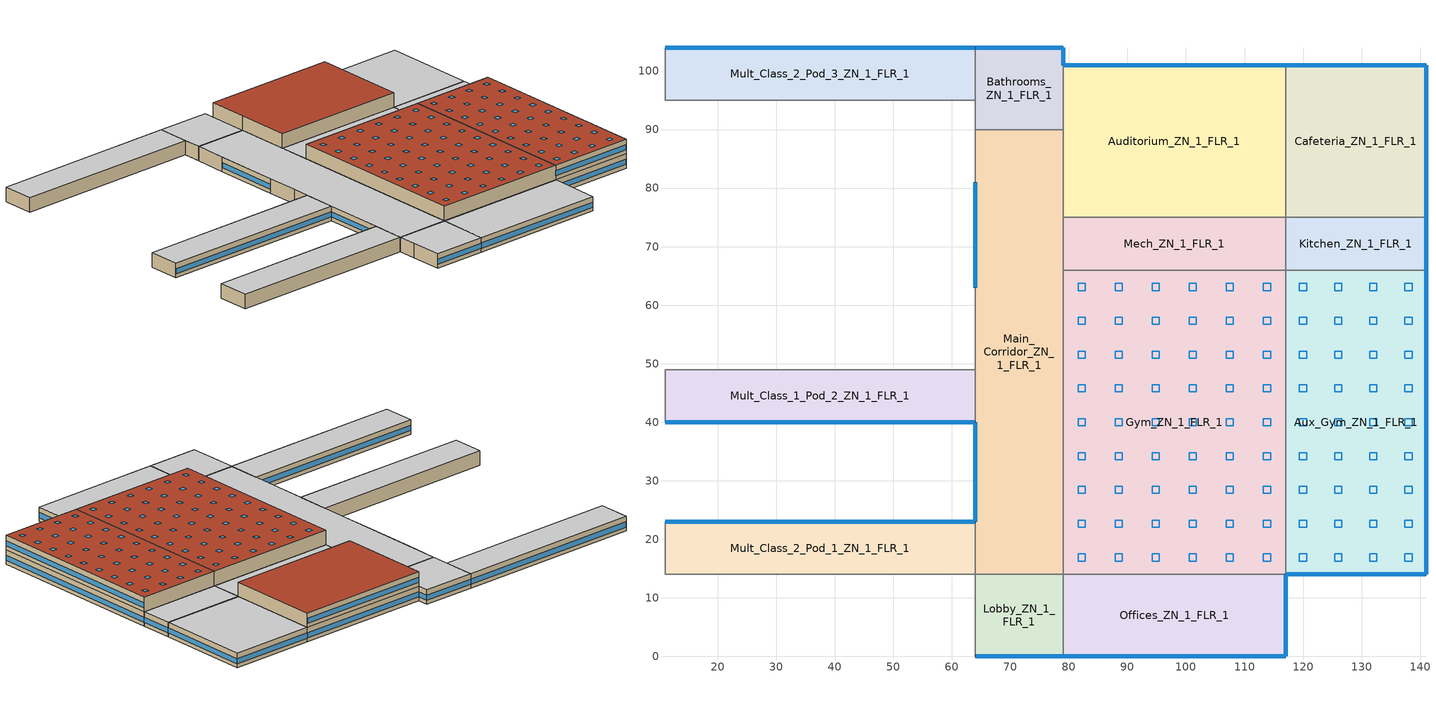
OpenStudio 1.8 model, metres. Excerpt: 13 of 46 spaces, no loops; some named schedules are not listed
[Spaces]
Kitchen_ZN_1_FLR_1
 floor ground: 141,75 141,66 117,66 117,75 z0
 wall outside: 141,66 141,75 z0:4
 wall to Cafeteria_ZN_1_FLR_1: 141,75 117,75 z0:4
 wall to Aux_Gym_ZN_1_FLR_1: 117,66 141,66 z0:4
 wall to Mech_ZN_1_FLR_1: 117,75 117,66 z0:4
 window: 141,66.05 141,74.95 z1.1:2.52
 ceiling to LIBRARY_MEDIA_CENTER_ZN_1_FLR_2: 141,66 141,75 117,75 117,66 z4
Gym_ZN_1_FLR_1
 floor ground: 117,66 117,14 79,14 79,66 z0
 wall to Aux_Gym_ZN_1_FLR_1: 117,14 117,66 z4:8; 117,14 117,66 z0:4
 wall to Main_Corridor_ZN_1_FLR_1: 79,66 79,14 z0:4
 wall to Offices_ZN_1_FLR_1: 79,14 117,14 z0:4
 wall to Offices_ZN_1_FLR_2: 79,14 117,14 z4:8
 wall to Mech_ZN_1_FLR_2: 117,66 79,66 z4:8
 wall to Mech_ZN_1_FLR_1: 117,66 79,66 z0:4
 wall to Main_Corridor_ZN_1_FLR_2: 79,66 79,14 z4:8
 roof outside: 117,14 117,66 79,66 79,14 z8
 skylight: 89.11,56.72 89.11,57.94 87.89,57.94 87.89,56.72 z8; 114.44,39.39 114.44,40.61 113.22,40.61 113.22,39.39 z8; 82.78,56.72 82.78,57.94 81.56,57.94 81.56,56.72 z8; 95.44,33.61 95.44,34.83 94.22,34.83 94.22,33.61 z8; 114.44,45.17 114.44,46.39 113.22,46.39 113.22,45.17 z8; 89.11,33.61 89.11,34.83 87.89,34.83 87.89,33.61 z8; 89.11,50.95 89.11,52.17 87.89,52.17 87.89,50.95 z8; 108.11,33.61 108.11,34.83 106.89,34.83 106.89,33.61 z8; 101.78,62.5 101.78,63.72 100.56,63.72 100.56,62.5 z8; 108.11,56.72 108.11,57.94 106.89,57.94 106.89,56.72 z8; 114.44,22.06 114.44,23.28 113.22,23.28 113.22,22.06 z8; 82.78,62.5 82.78,63.72 81.56,63.72 81.56,62.5 z8; 101.78,39.39 101.78,40.61 100.56,40.61 100.56,39.39 z8; 82.78,50.95 82.78,52.17 81.56,52.17 81.56,50.95 z8; 95.44,27.83 95.44,29.05 94.22,29.05 94.22,27.83 z8; 114.44,16.28 114.44,17.5 113.22,17.5 113.22,16.28 z8; 114.44,27.83 114.44,29.05 113.22,29.05 113.22,27.83 z8; 108.11,22.06 108.11,23.28 106.89,23.28 106.89,22.06 z8; 101.78,22.06 101.78,23.28 100.56,23.28 100.56,22.06 z8; 108.11,39.39 108.11,40.61 106.89,40.61 106.89,39.39 z8; 89.11,62.5 89.11,63.72 87.89,63.72 87.89,62.5 z8; 101.78,33.61 101.78,34.83 100.56,34.83 100.56,33.61 z8; 89.11,16.28 89.11,17.5 87.89,17.5 87.89,16.28 z8; 82.78,45.17 82.78,46.39 81.56,46.39 81.56,45.17 z8; 82.78,33.61 82.78,34.83 81.56,34.83 81.56,33.61 z8; 95.44,50.95 95.44,52.17 94.22,52.17 94.22,50.95 z8; 95.44,22.06 95.44,23.28 94.22,23.28 94.22,22.06 z8; 114.44,33.61 114.44,34.83 113.22,34.83 113.22,33.61 z8; 108.11,16.28 108.11,17.5 106.89,17.5 106.89,16.28 z8; 101.78,45.17 101.78,46.39 100.56,46.39 100.56,45.17 z8; 101.78,56.72 101.78,57.94 100.56,57.94 100.56,56.72 z8; 89.11,27.83 89.11,29.05 87.89,29.05 87.89,27.83 z8; 95.44,56.72 95.44,57.94 94.22,57.94 94.22,56.72 z8; 89.11,22.06 89.11,23.28 87.89,23.28 87.89,22.06 z8; 101.78,16.28 101.78,17.5 100.56,17.5 100.56,16.28 z8; 108.11,27.83 108.11,29.05 106.89,29.05 106.89,27.83 z8; 82.78,16.28 82.78,17.5 81.56,17.5 81.56,16.28 z8; 89.11,45.17 89.11,46.39 87.89,46.39 87.89,45.17 z8; 101.78,50.95 101.78,52.17 100.56,52.17 100.56,50.95 z8; 89.11,39.39 89.11,40.61 87.89,40.61 87.89,39.39 z8; 95.44,16.28 95.44,17.5 94.22,17.5 94.22,16.28 z8; 114.44,50.95 114.44,52.17 113.22,52.17 113.22,50.95 z8; 95.44,39.39 95.44,40.61 94.22,40.61 94.22,39.39 z8; 82.78,39.39 82.78,40.61 81.56,40.61 81.56,39.39 z8; 101.78,27.83 101.78,29.05 100.56,29.05 100.56,27.83 z8; 82.78,22.06 82.78,23.28 81.56,23.28 81.56,22.06 z8; 108.11,50.95 108.11,52.17 106.89,52.17 106.89,50.95 z8; 108.11,62.5 108.11,63.72 106.89,63.72 106.89,62.5 z8; 95.44,62.5 95.44,63.72 94.22,63.72 94.22,62.5 z8; 108.11,45.17 108.11,46.39 106.89,46.39 106.89,45.17 z8; 82.78,27.83 82.78,29.05 81.56,29.05 81.56,27.83 z8; 95.44,45.17 95.44,46.39 94.22,46.39 94.22,45.17 z8; 114.44,56.72 114.44,57.94 113.22,57.94 113.22,56.72 z8; 114.44,62.5 114.44,63.72 113.22,63.72 113.22,62.5 z8
Offices_ZN_1_FLR_1
 floor ground: 117,14 117,0 79,0 79,14 z0
 wall outside: 79,0 117,0 117,14 z0:4
 wall to Lobby_ZN_1_FLR_1: 79,14 79,0 z0:4
 window: 79.05,0 116.95,0 z1.1:2.5; 117,0.05 117,13.95 z1.1:2.51
 ceiling to Offices_ZN_1_FLR_2: 117,0 117,14 79,14 79,0 z4
Auditorium_ZN_1_FLR_1
 floor ground: 117,101 117,75 79,75 79,101 z0
 wall outside: 117,101 79,101 z4:8; 117,101 79,101 z0:4
 wall to LIBRARY_MEDIA_CENTER_ZN_1_FLR_2: 117,75 117,101 z4:8
 wall to Main_Corridor_ZN_1_FLR_1: 79,90 79,75 z0:4
 wall to Cafeteria_ZN_1_FLR_1: 117,75 117,101 z0:4
 wall to Bathrooms_ZN_1_FLR_2: 79,101 79,90 z4:8
 wall to Bathrooms_ZN_1_FLR_1: 79,101 79,90 z0:4
 wall to Main_Corridor_ZN_1_FLR_2: 79,90 79,75 z4:8
 wall to Mech_ZN_1_FLR_2: 79,75 117,75 z4:8
 wall to Mech_ZN_1_FLR_1: 79,75 117,75 z0:4
 window: 116.95,101 79.05,101 z5.1:6.5; 116.95,101 79.05,101 z1.1:2.5
 roof outside: 117,75 117,101 79,101 79,75 z8
Aux_Gym_ZN_1_FLR_1
 floor ground: 141,66 141,14 117,14 117,66 z0
 wall outside: 117,14 141,14 141,66 z0:4; 117,14 141,14 141,66 z4:8
 wall to LIBRARY_MEDIA_CENTER_ZN_1_FLR_2: 141,66 117,66 z4:8
 window: 117.05,14 140.95,14 z5.1:6.51; 141,14.05 141,65.95 z5.1:6.5; 141,14.05 141,65.95 z1.1:2.5; 117.05,14 140.95,14 z1.1:2.51
 roof outside: 141,14 141,66 117,66 117,14 z8
 skylight: 120.61,50.95 120.61,52.17 119.39,52.17 119.39,50.95 z8; 138.61,22.06 138.61,23.28 137.39,23.28 137.39,22.06 z8; 120.61,27.83 120.61,29.05 119.39,29.05 119.39,27.83 z8; 126.61,56.72 126.61,57.94 125.39,57.94 125.39,56.72 z8; 138.61,56.72 138.61,57.94 137.39,57.94 137.39,56.72 z8; 126.61,27.83 126.61,29.05 125.39,29.05 125.39,27.83 z8; 126.61,16.28 126.61,17.5 125.39,17.5 125.39,16.28 z8; 120.61,39.39 120.61,40.61 119.39,40.61 119.39,39.39 z8; 138.61,45.17 138.61,46.39 137.39,46.39 137.39,45.17 z8; 126.61,45.17 126.61,46.39 125.39,46.39 125.39,45.17 z8; 132.61,16.28 132.61,17.5 131.39,17.5 131.39,16.28 z8; 138.61,27.83 138.61,29.05 137.39,29.05 137.39,27.83 z8; 132.61,33.61 132.61,34.83 131.39,34.83 131.39,33.61 z8; 138.61,16.28 138.61,17.5 137.39,17.5 137.39,16.28 z8; 120.61,62.5 120.61,63.72 119.39,63.72 119.39,62.5 z8; 132.61,39.39 132.61,40.61 131.39,40.61 131.39,39.39 z8; 138.61,50.95 138.61,52.17 137.39,52.17 137.39,50.95 z8; 138.61,62.5 138.61,63.72 137.39,63.72 137.39,62.5 z8; 132.61,45.17 132.61,46.39 131.39,46.39 131.39,45.17 z8; 138.61,33.61 138.61,34.83 137.39,34.83 137.39,33.61 z8; 126.61,39.39 126.61,40.61 125.39,40.61 125.39,39.39 z8; 126.61,62.5 126.61,63.72 125.39,63.72 125.39,62.5 z8; 132.61,62.5 132.61,63.72 131.39,63.72 131.39,62.5 z8; 120.61,56.72 120.61,57.94 119.39,57.94 119.39,56.72 z8; 132.61,50.95 132.61,52.17 131.39,52.17 131.39,50.95 z8; 120.61,45.17 120.61,46.39 119.39,46.39 119.39,45.17 z8; 126.61,33.61 126.61,34.83 125.39,34.83 125.39,33.61 z8; 138.61,39.39 138.61,40.61 137.39,40.61 137.39,39.39 z8; 132.61,56.72 132.61,57.94 131.39,57.94 131.39,56.72 z8; 120.61,33.61 120.61,34.83 119.39,34.83 119.39,33.61 z8; 120.61,16.28 120.61,17.5 119.39,17.5 119.39,16.28 z8; 132.61,22.06 132.61,23.28 131.39,23.28 131.39,22.06 z8; 126.61,22.06 126.61,23.28 125.39,23.28 125.39,22.06 z8; 126.61,50.95 126.61,52.17 125.39,52.17 125.39,50.95 z8; 120.61,22.06 120.61,23.28 119.39,23.28 119.39,22.06 z8; 132.61,27.83 132.61,29.05 131.39,29.05 131.39,27.83 z8
Cafeteria_ZN_1_FLR_1
 floor ground: 141,101 141,75 117,75 117,101 z0
 wall outside: 141,75 141,101 117,101 z0:4
 window: 141,75.05 141,100.95 / 140.95,101 117.05,101 z1.1:2.51
 ceiling to LIBRARY_MEDIA_CENTER_ZN_1_FLR_2: 141,75 141,101 117,101 117,75 z4
Main_Corridor_ZN_1_FLR_1
 floor ground: 79,90 79,14 64,14 64,90 z0
 wall outside: 64,81 64,63 / 64,40 64,23 z0:4
 wall to Mult_Class_2_Pod_1_ZN_1_FLR_1: 64,23 64,14 z0:4
 wall to Mult_Class_2_Pod_2_ZN_1_FLR_1: 64,63 64,54 z0:4
 wall to Lobby_ZN_1_FLR_1: 64,14 79,14 z0:4
 wall to Mult_Class_1_Pod_3_ZN_1_FLR_1: 64,90 64,81 z0:4
 wall to Mech_ZN_1_FLR_1: 79,66 79,75 z0:4
 wall to Mult_Class_1_Pod_2_ZN_1_FLR_1: 64,49 64,40 z0:4
 wall to Corridor_Pod_2_ZN_1_FLR_1: 64,54 64,49 z0:4
 wall to Bathrooms_ZN_1_FLR_1: 79,90 64,90 z0:4
 window: 64,80.95 64,63.05 / 64,39.95 64,23.05 z1.1:2.51
 ceiling to Main_Corridor_ZN_1_FLR_2: 79,14 79,90 64,90 64,14 z4
Bathrooms_ZN_1_FLR_1
 floor ground: 79,104 79,90 64,90 64,104 z0
 wall outside: 79,101 79,104 64,104 z0:4
 wall to Corridor_Pod_3_ZN_1_FLR_1: 64,95 64,90 z0:4
 wall to Mult_Class_2_Pod_3_ZN_1_FLR_1: 64,104 64,95 z0:4
 window: 78.95,104 64.05,104 z1.1:2.51; 79,101.05 79,103.95 z1.1:2.55
 ceiling to Bathrooms_ZN_1_FLR_2: 79,90 79,104 64,104 64,90 z4
Mult_Class_2_Pod_1_ZN_1_FLR_1
 floor ground: 64,23 64,14 11,14 11,23 z0
 wall outside: 64,23 11,23 z0:4
 wall to Corner_Class_2_Pod_1_ZN_1_FLR_1: 11,23 11,14 z0:4
 wall to Corridor_Pod_1_ZN_1_FLR_1: 11,14 64,14 z0:4
 window: 63.95,23 11.05,23 z1.1:2.5
 ceiling to Mult_Class_2_Pod_1_ZN_1_FLR_2: 64,14 64,23 11,23 11,14 z4
Lobby_ZN_1_FLR_1
 floor ground: 79,14 79,0 64,0 64,14 z0
 wall outside: 64,0 79,0 z0:4
 wall to Corridor_Pod_1_ZN_1_FLR_1: 64,14 64,9 z0:4
 wall to Mult_Class_1_Pod_1_ZN_1_FLR_1: 64,9 64,0 z0:4
 window: 64.05,0 78.95,0 z1.1:2.51
 ceiling to Lobby_ZN_1_FLR_2: 79,0 79,14 64,14 64,0 z4
Mult_Class_2_Pod_3_ZN_1_FLR_1
 floor ground: 64,104 64,95 11,95 11,104 z0
 wall outside: 64,104 11,104 z0:4
 wall to Corner_Class_2_Pod_3_ZN_1_FLR_1: 11,104 11,95 z0:4
 wall to Corridor_Pod_3_ZN_1_FLR_1: 11,95 64,95 z0:4
 window: 63.95,104 11.05,104 z1.1:2.5
 ceiling to Mult_Class_2_Pod_3_ZN_1_FLR_2: 64,95 64,104 11,104 11,95 z4
Mech_ZN_1_FLR_1
 floor ground: 117,75 117,66 79,66 79,75 z0
 ceiling to Mech_ZN_1_FLR_2: 117,66 117,75 79,75 79,66 z4
Mult_Class_1_Pod_2_ZN_1_FLR_1
 floor ground: 64,49 64,40 11,40 11,49 z0
 wall outside: 11,40 64,40 z0:4
 wall to Corner_Class_1_Pod_2_ZN_1_FLR_1: 11,49 11,40 z0:4
 wall to Corridor_Pod_2_ZN_1_FLR_1: 64,49 11,49 z0:4
 window: 11.05,40 63.95,40 z1.1:2.5
 ceiling to Mult_Class_1_Pod_2_ZN_1_FLR_2: 64,40 64,49 11,49 11,40 z4
[Site]
Baltimore Blt Washngtn IntL_MD_USA: Latitude {deg}=39.17; Longitude {deg}=-76.68; Time Zone {hr}=-5; Elevation {m}=45; Terrain=City
[Building]
90.1-2010-SecondarySchool-ASHRAE 169-2006-4A created: 2015-08-17 12:57:05 -0600: North Axis {deg}=0; Default Construction Set=90.1-2010 - SecSchl - ASHRAE 169-2006-4A
[ClimateZones]
Climate Zone Institution Name 1=ASHRAE; Climate Zone Document Name 1=ANSI/ASHRAE Standard 169; Climate Zone Document Year 1=2006; Climate Zone Institution Name 2=CEC; Climate Zone Document Name 2=California Climate Zone Descriptions; Climate Zone Document Year 2=1995
[Site:GroundTemperature:BuildingSurface]
20.62, 20.59, 20.64, 20.69, 20.77, 23.05, 23.41, 23.48, 23.48, 21.19, 20.87, 20.71
[Site:WaterMainsTemperature]
Calculation Method=Correlation; Annual Average Outdoor Air Temperature {C}=13.15; Maximum Difference In Monthly Average Outdoor Air Temperatures {deltaC}=25.8
[SizingPeriod:DesignDay] Barometric Pressure {Pa}=100786; Sky Clearness=0; Rain Indicator=0; Snow Indicator=0; Day of Month=21; Daylight Saving Time Indicator=0; Humidity Indicating Type=Wetbulb; Dry-Bulb Temperature Range Modifier Type=DefaultMultipliers
Name | Maximum Dry-Bulb Temperature {C} | Daily Dry-Bulb Temperature Range {deltaC} | Humidity Indicating Conditions at Maximum Dry-Bulb {BasedOnField A3} | Wind Speed {m/s} | Wind Direction {deg} | Month | Day Type | Solar Model Indicator | ASHRAE Taub | ASHRAE Taud
Baltimore Blt Washngtn IntL Ann Htg 99.6% Condns DB | -10.6 | 0 | -10.6 | 3.9 | 290 | 1 | WinterDesignDay | ASHRAEClearSky
Baltimore Blt Washngtn IntL Ann Clg .4% Condns DB=>MWB | 34.4 | 10.4 | 23.9 | 4.6 | 280 | 7 | SummerDesignDay | ASHRAETau | 0.552 | 1.769
[Material:NoMass] Thermal Absorptance=0.9; Solar Absorptance=0.7
Name | Roughness | Thermal Resistance {m2-K/W} | Visible Absorptance
CP02 CARPET PAD | VeryRough | 0.21648 | 0.8
Typical Insulation R-8.93 | Smooth | 1.57183 | 0.7
Typical Carpet Pad | Smooth | 0.21648 | 0.8
Typical Insulation R-13.45 | Smooth | 2.368 | 0.7
Typical Insulation R-19.72 | Smooth | 3.4722 | 0.7
Typical Insulation R-0.58 | Smooth | 0.101875 | 0.7
Typical Insulation R-1.15 | Smooth | 0.202527 | 0.7
[Material]
Name | Roughness | Thickness {m} | Conductivity {W/m-K} | Density {kg/m3} | Specific Heat {J/kg-K} | Thermal Absorptance | Solar Absorptance | Visible Absorptance
100mm Normalweight concrete floor | MediumSmooth | 0.1016 | 2.31 | 2322 | 832
G01 13mm gypsum board | Smooth | 0.0127 | 0.16 | 800 | 1090 | 0.9 | 0.7 | 0.5
4 in. Normalweight Concrete Floor | MediumRough | 0.1016 | 2.31 | 2322 | 832 | 0.9 | 0.7 | 0.7
25mm Stucco | Smooth | 0.0254 | 0.72 | 1856 | 840 | 0.9 | 0.7 | 0.7
5/8 in. Gypsum Board | MediumSmooth | 0.0159 | 0.16 | 800 | 1090 | 0.9 | 0.7 | 0.7
Roof Membrane | VeryRough | 0.0095 | 0.16 | 1121.29 | 1460 | 0.9 | 0.77 | 0.7
Metal Roof Surface; F08 Metal surface | Smooth | 0.0008 | 45.28 | 7824 | 500 | 0.9 | 0.7 | 0.7
6 in. Normalweight Concrete Floor | MediumRough | 0.1524 | 2.31 | 2322 | 832 | 0.9 | 0.7 | 0.7
8 in. Concrete Block Basement Wall | MediumRough | 0.2032 | 1.326 | 1842 | 912 | 0.9 | 0.7 | 0.7
G05 25mm wood | MediumSmooth | 0.0254 | 0.15 | 608 | 1630 | 0.9 | 0.5 | 0.5
Std Wood 6inch | MediumSmooth | 0.15 | 0.12 | 540 | 1210 | 0.9 | 0.7 | 0.7
[Construction]
Typical Insulated Exterior Mass Floor R-11.49: Typical Insulation R-8.93, 4 in. Normalweight Concrete Floor, Typical Carpet Pad
Typical Insulated Steel Framed Exterior Wall R-15.63: 25mm Stucco, 5/8 in. Gypsum Board, Typical Insulation R-13.45, 5/8 in. Gypsum Board
Typical IEAD Roof R-20.83: Roof Membrane, Typical Insulation R-19.72, Metal Roof Surface
Typical Interior Floor: 100mm Normalweight concrete floor, CP02 CARPET PAD
Typical Interior Wall: G01 13mm gypsum board, G01 13mm gypsum board
Typical Interior Ceiling: CP02 CARPET PAD, 100mm Normalweight concrete floor
Typical Insulated Carpeted 6in Slab Floor: 6 in. Normalweight Concrete Floor, Typical Carpet Pad
Typical Insulated Basement Mass Wall: 8 in. Concrete Block Basement Wall
U 0.55 SHGC 0.31 Dbl Ref-D Tint 6mm/6mm Air: REF D TINT 6MM, AIR 6MM, CLEAR 6MM
Typical Insulated Metal Door R-1.43: F08 Metal surface, Typical Insulation R-0.58
Typical Overhead Door R-2.0: Typical Insulation R-1.15
U 1.17 SHGC 0.49 Simple Glazing Skylight: U 1.17 SHGC 0.49 Simple Glazing
Typical Interior Window: Clear 3mm
Typical Interior Door; Typical Interior Partition: G05 25mm wood
InteriorFurnishings: Std Wood 6inch
[DefaultConstructionSet]
90.1-2010 - SecSchl - ASHRAE 169-2006-4A: Default Exterior Surface Constructions=Default Surface Constructions 1; Default Interior Surface Constructions=Default Surface Constructions 2; Default Ground Contact Surface Constructions=Default Surface Constructions 3; Default Exterior SubSurface Constructions=Default Sub Surface Constructions 1; Default Interior SubSurface Constructions=Default Sub Surface Constructions 2; Interior Partition Construction=Typical Interior Partition
[DefaultSurfaceConstructions]
Name | Floor Construction | Wall Construction | Roof Ceiling Construction
Default Surface Constructions 1 | Typical Insulated Exterior Mass Floor R-11.49 | Typical Insulated Steel Framed Exterior Wall R-15.63 | Typical IEAD Roof R-20.83
Default Surface Constructions 2 | Typical Interior Floor | Typical Interior Wall | Typical Interior Ceiling
Default Surface Constructions 3 | Typical Insulated Carpeted 6in Slab Floor | Typical Insulated Basement Mass Wall
[DefaultSubSurfaceConstructions]
Name | Fixed Window Construction | Operable Window Construction | Door Construction | Overhead Door Construction | Skylight Construction | Tubular Daylight Dome Construction | Tubular Daylight Diffuser Construction
Default Sub Surface Constructions 1 | U 0.55 SHGC 0.31 Dbl Ref-D Tint 6mm/6mm Air | U 0.55 SHGC 0.31 Dbl Ref-D Tint 6mm/6mm Air | Typical Insulated Metal Door R-1.43 | Typical Overhead Door R-2.0 | U 1.17 SHGC 0.49 Simple Glazing Skylight | Typical Interior Window | Typical Interior Window
Default Sub Surface Constructions 2 | Typical Interior Window | Typical Interior Window | Typical Interior Door
[WindowMaterial:Glazing] Optical Data Type=SpectralAverage; Infrared Transmittance at Normal Incidence=0; Front Side Infrared Hemispherical Emissivity=0.84; Conductivity {W/m-K}=0.9; Dirt Correction Factor for Solar and Visible Transmittance=1; Solar Diffusing=No
Name | Thickness {m} | Solar Transmittance at Normal Incidence | Front Side Solar Reflectance at Normal Incidence | Back Side Solar Reflectance at Normal Incidence | Visible Transmittance at Normal Incidence | Front Side Visible Reflectance at Normal Incidence | Back Side Visible Reflectance at Normal Incidence | Back Side Infrared Hemispherical Emissivity
REF D TINT 6MM | 0.006 | 0.3 | 0.14 | 0.36 | 0.25 | 0.18 | 0.45 | 0.82
CLEAR 6MM | 0.006 | 0.775 | 0.071 | 0.071 | 0.881 | 0.08 | 0.08 | 0.84
Clear 3mm | 0.003 | 0.837 | 0.075 | 0.075 | 0.898 | 0.081 | 0.081 | 0.84
[WindowMaterial:Gas]
AIR 6MM: Gas Type=Air; Thickness {m}=0.0063
[WindowMaterial:SimpleGlazingSystem]
U 1.17 SHGC 0.49 Simple Glazing: U-Factor {W/m2-K}=6.64357; Solar Heat Gain Coefficient=0.49; Visible Transmittance=0.38
[Space] Part of Total Floor Area=Yes
Name | Space Type | Thermal Zone
Kitchen_ZN_1_FLR_1 | 90.1-2010 - SecSchl - Kitchen | Kitchen_ZN_1_FLR_1 ZN
Gym_ZN_1_FLR_1 | 90.1-2010 - SecSchl - Gym | Gym_ZN_1_FLR_1 ZN
Offices_ZN_1_FLR_1 | 90.1-2010 - SecSchl - Office | Offices_ZN_1_FLR_1 ZN
Auditorium_ZN_1_FLR_1 | 90.1-2010 - SecSchl - Auditorium | Auditorium_ZN_1_FLR_1 ZN
Aux_Gym_ZN_1_FLR_1 | 90.1-2010 - SecSchl - Gym | Aux_Gym_ZN_1_FLR_1 ZN
Mult_Class_1_Pod_2_ZN_1_FLR_1 | 90.1-2010 - SecSchl - Classroom | Mult_Class_1_Pod_2_ZN_1_FLR_1 ZN
Mult_Class_2_Pod_1_ZN_1_FLR_1 | 90.1-2010 - SecSchl - Classroom | Mult_Class_2_Pod_1_ZN_1_FLR_1 ZN
Cafeteria_ZN_1_FLR_1 | 90.1-2010 - SecSchl - Cafeteria | Cafeteria_ZN_1_FLR_1 ZN
Mech_ZN_1_FLR_1 | 90.1-2010 - SecSchl - Mechanical | Mech_ZN_1_FLR_1 ZN
Main_Corridor_ZN_1_FLR_1 | 90.1-2010 - SecSchl - Corridor | Main_Corridor_ZN_1_FLR_1 ZN
Bathrooms_ZN_1_FLR_1 | 90.1-2010 - SecSchl - Restroom | Bathrooms_ZN_1_FLR_1 ZN
Lobby_ZN_1_FLR_1 | 90.1-2010 - SecSchl - Lobby | Lobby_ZN_1_FLR_1 ZN
Mult_Class_2_Pod_3_ZN_1_FLR_1 | 90.1-2010 - SecSchl - Classroom | Mult_Class_2_Pod_3_ZN_1_FLR_1 ZN
[SpaceType] Standards Building Type=SecondarySchool
Name | Default Schedule Set | Design Specification Outdoor Air Object | Standards Space Type
90.1-2010 - SecSchl - Office | 90.1-2010 - SecSchl - Office Schedule Set | 90.1-2010 - SecSchl - Office Ventilation | Office
90.1-2010 - SecSchl - Corridor | 90.1-2010 - SecSchl - Corridor Schedule Set | 90.1-2010 - SecSchl - Corridor Ventilation | Corridor
90.1-2010 - SecSchl - Classroom | 90.1-2010 - SecSchl - Classroom Schedule Set | 90.1-2010 - SecSchl - Classroom Ventilation | Classroom
90.1-2010 - SecSchl - Kitchen | 90.1-2010 - SecSchl - Kitchen Schedule Set | 90.1-2010 - SecSchl - Kitchen Ventilation | Kitchen
90.1-2010 - SecSchl - Mechanical | 90.1-2010 - SecSchl - Mechanical Schedule Set | 90.1-2010 - SecSchl - Mechanical Ventilation | Mechanical
90.1-2010 - SecSchl - Auditorium | 90.1-2010 - SecSchl - Auditorium Schedule Set | 90.1-2010 - SecSchl - Auditorium Ventilation | Auditorium
90.1-2010 - SecSchl - Cafeteria | 90.1-2010 - SecSchl - Cafeteria Schedule Set | 90.1-2010 - SecSchl - Cafeteria Ventilation | Cafeteria
90.1-2010 - SecSchl - Lobby | 90.1-2010 - SecSchl - Lobby Schedule Set | 90.1-2010 - SecSchl - Lobby Ventilation | Lobby
90.1-2010 - SecSchl - Gym | 90.1-2010 - SecSchl - Gym Schedule Set | 90.1-2010 - SecSchl - Gym Ventilation | Gym
90.1-2010 - SecSchl - Restroom | 90.1-2010 - SecSchl - Restroom Schedule Set | 90.1-2010 - SecSchl - Restroom Ventilation | Restroom
[DefaultScheduleSet] Infiltration Schedule=SchoolSecondary INFIL_SCH_PNNL
Name | Number of People Schedule | People Activity Level Schedule | Lighting Schedule | Electric Equipment Schedule | Gas Equipment Schedule
90.1-2010 - SecSchl - Office Schedule Set | SchoolSecondary BLDG_OCC_SCH_Offices | SchoolSecondary ACTIVITY_SCH | SchoolSecondary BLDG_LIGHT_OFFICE_SCH | SchoolSecondary BLDG_EQUIP_SCH
90.1-2010 - SecSchl - Corridor Schedule Set |  |  | SchoolSecondary BLDG_LIGHT_CORRIDOR_SCH | SchoolSecondary BLDG_EQUIP_SCH
90.1-2010 - SecSchl - Classroom Schedule Set | SchoolSecondary BLDG_OCC_SCH | SchoolSecondary ACTIVITY_SCH | SchoolSecondary BLDG_LIGHT_CLASSROOM_SCH | SchoolSecondary BLDG_EQUIP_SCH
90.1-2010 - SecSchl - Kitchen Schedule Set | SchoolSecondary BLDG_OCC_SCH | SchoolSecondary ACTIVITY_SCH | SchoolSecondary BLDG_LIGHT_SCH | SchoolSecondary KITCHEN_ELEC_EQUIP_SCH | SchoolSecondary KITCHEN_GAS_EQUIP_SCH
90.1-2010 - SecSchl - Mechanical Schedule Set |  |  | SchoolSecondary BLDG_LIGHT_SCH | SchoolSecondary BLDG_EQUIP_SCH
90.1-2010 - SecSchl - Auditorium Schedule Set | SchoolSecondary BLDG_OCC_SCH_Auditorium | SchoolSecondary ACTIVITY_SCH | SchoolSecondary BLDG_LIGHT_SCH | SchoolSecondary BLDG_EQUIP_SCH
90.1-2010 - SecSchl - Cafeteria Schedule Set | SchoolSecondary BLDG_OCC_SCH_Cafeteria | SchoolSecondary ACTIVITY_SCH | SchoolSecondary BLDG_LIGHT_SCH | SchoolSecondary KITCHEN_ELEC_EQUIP_SCH
90.1-2010 - SecSchl - Lobby Schedule Set |  |  | SchoolSecondary BLDG_LIGHT_LOBBYFLR1_SCH | SchoolSecondary BLDG_EQUIP_SCH
90.1-2010 - SecSchl - Gym Schedule Set | SchoolSecondary BLDG_OCC_SCH_Gym | SchoolSecondary ACTIVITY_SCH | SchoolSecondary BLDG_LIGHT_GYM_SCH | SchoolSecondary BLDG_EQUIP_SCH
90.1-2010 - SecSchl - Restroom Schedule Set |  |  | SchoolSecondary BLDG_LIGHT_BATH_SCH | SchoolSecondary BLDG_EQUIP_SCH
[Lights:Definition] Design Level Calculation Method=Watts/Area; Fraction Radiant=0.37; Fraction Visible=0.2; Return Air Fraction=0
Name | Watts per Space Floor Area {W/m2}
90.1-2010 - SecSchl - Office Lights Definition | 11.9479
90.1-2010 - SecSchl - Corridor Lights Definition | 7.10418
90.1-2010 - SecSchl - Classroom Lights Definition | 13.3472
90.1-2010 - SecSchl - Kitchen Lights Definition | 10.6563
90.1-2010 - SecSchl - Mechanical Lights Definition | 10.2257
90.1-2010 - SecSchl - Auditorium Lights Definition | 8.50349
90.1-2010 - SecSchl - Cafeteria Lights Definition | 6.99654
90.1-2010 - SecSchl - Lobby Lights Definition | 9.68752
90.1-2010 - SecSchl - Gym Lights Definition | 7.75002
90.1-2010 - SecSchl - Restroom Lights Definition | 10.5486
[Lights]
Name | Lights Definition | Space or SpaceType | Schedule
90.1-2010 - SecSchl - Office Lights | 90.1-2010 - SecSchl - Office Lights Definition | 90.1-2010 - SecSchl - Office
90.1-2010 - SecSchl - Corridor Lights | 90.1-2010 - SecSchl - Corridor Lights Definition | 90.1-2010 - SecSchl - Corridor
90.1-2010 - SecSchl - Classroom Lights | 90.1-2010 - SecSchl - Classroom Lights Definition | 90.1-2010 - SecSchl - Classroom | SchoolSecondary BLDG_LIGHT_CLASSROOM_SCH OccSensor Reduction
90.1-2010 - SecSchl - Kitchen Lights | 90.1-2010 - SecSchl - Kitchen Lights Definition | 90.1-2010 - SecSchl - Kitchen
90.1-2010 - SecSchl - Mechanical Lights | 90.1-2010 - SecSchl - Mechanical Lights Definition | 90.1-2010 - SecSchl - Mechanical
90.1-2010 - SecSchl - Auditorium Lights | 90.1-2010 - SecSchl - Auditorium Lights Definition | 90.1-2010 - SecSchl - Auditorium
90.1-2010 - SecSchl - Cafeteria Lights | 90.1-2010 - SecSchl - Cafeteria Lights Definition | 90.1-2010 - SecSchl - Cafeteria
90.1-2010 - SecSchl - Lobby Lights | 90.1-2010 - SecSchl - Lobby Lights Definition | 90.1-2010 - SecSchl - Lobby
90.1-2010 - SecSchl - Gym Lights | 90.1-2010 - SecSchl - Gym Lights Definition | 90.1-2010 - SecSchl - Gym
90.1-2010 - SecSchl - Restroom Lights | 90.1-2010 - SecSchl - Restroom Lights Definition | 90.1-2010 - SecSchl - Restroom
[DesignSpecification:OutdoorAir] Outdoor Air Method=Sum
Name | Outdoor Air Flow per Person {m3/s-person} | Outdoor Air Flow per Floor Area {m3/s-m2}
90.1-2010 - SecSchl - Office Ventilation; 90.1-2010 - SecSchl - Auditorium Ventilation | 0.00235974 | 0.0003048
90.1-2010 - SecSchl - Corridor Ventilation; 90.1-2010 - SecSchl - Lobby Ventilation; 90.1-2010 - SecSchl - Restroom Ventilation |  | 0.0003048
90.1-2010 - SecSchl - Classroom Ventilation | 0.00471947 | 0.0006096
90.1-2010 - SecSchl - Kitchen Ventilation; 90.1-2010 - SecSchl - Cafeteria Ventilation | 0.00353961 | 0.0009144
90.1-2010 - SecSchl - Mechanical Ventilation |  | 0.0006096
90.1-2010 - SecSchl - Gym Ventilation |  | 0.001524
[People:Definition] Number of People Calculation Method=People/Area; Fraction Radiant=0.3
Name | People per Space Floor Area {person/m2}
90.1-2010 - SecSchl - Office People Definition | 0.0538196
90.1-2010 - SecSchl - Classroom People Definition | 0.376737
90.1-2010 - SecSchl - Kitchen People Definition | 0.163934
90.1-2010 - SecSchl - Auditorium People Definition | 1.61459
90.1-2010 - SecSchl - Cafeteria People Definition | 1.07639
90.1-2010 - SecSchl - Gym People Definition | 0.322917
[People]
Name | People Definition | Space or SpaceType
90.1-2010 - SecSchl - Office People | 90.1-2010 - SecSchl - Office People Definition | 90.1-2010 - SecSchl - Office
90.1-2010 - SecSchl - Classroom People | 90.1-2010 - SecSchl - Classroom People Definition | 90.1-2010 - SecSchl - Classroom
90.1-2010 - SecSchl - Kitchen People | 90.1-2010 - SecSchl - Kitchen People Definition | 90.1-2010 - SecSchl - Kitchen
90.1-2010 - SecSchl - Auditorium People | 90.1-2010 - SecSchl - Auditorium People Definition | 90.1-2010 - SecSchl - Auditorium
90.1-2010 - SecSchl - Cafeteria People | 90.1-2010 - SecSchl - Cafeteria People Definition | 90.1-2010 - SecSchl - Cafeteria
90.1-2010 - SecSchl - Gym People | 90.1-2010 - SecSchl - Gym People Definition | 90.1-2010 - SecSchl - Gym
[ElectricEquipment:Definition]
Name | Design Level Calculation Method | Watts per Space Floor Area {W/m2} | Fraction Latent | Fraction Radiant | Fraction Lost | Design Level {W}
90.1-2010 - SecSchl - Office Electric Equipment Definition | Watts/Area | 10.7639 | 0 | 0.5 | 0
90.1-2010 - SecSchl - Corridor Electric Equipment Definition; 90.1-2010 - SecSchl - Mechanical Electric Equipment Definition; 90.1-2010 - SecSchl - Lobby Electric Equipment Definition; 90.1-2010 - SecSchl - Restroom Electric Equipment Definition | Watts/Area | 3.98265 | 0 | 0.5 | 0
90.1-2010 - SecSchl - Classroom Electric Equipment Definition | Watts/Area | 9.99967 | 0 | 0.5 | 0
90.1-2010 - SecSchl - Kitchen Electric Equipment Definition | Watts/Area | 222.275 | 0.25 | 0.3 | 0.2
90.1-2010 - SecSchl - Auditorium Electric Equipment Definition; 90.1-2010 - SecSchl - Gym Electric Equipment Definition | Watts/Area | 4.9514 | 0 | 0.5 | 0
90.1-2010 - SecSchl - Cafeteria Electric Equipment Definition | Watts/Area | 76.962 | 0 | 0.5 | 0
Electric Equipment Definition 1 | EquipmentLevel |  |  |  |  | 32109.89
[ElectricEquipment]
Name | Electric Equipment Definition | Space or SpaceType | Schedule
90.1-2010 - SecSchl - Office Electric Equipment | 90.1-2010 - SecSchl - Office Electric Equipment Definition | 90.1-2010 - SecSchl - Office
90.1-2010 - SecSchl - Corridor Electric Equipment | 90.1-2010 - SecSchl - Corridor Electric Equipment Definition | 90.1-2010 - SecSchl - Corridor
90.1-2010 - SecSchl - Classroom Electric Equipment | 90.1-2010 - SecSchl - Classroom Electric Equipment Definition | 90.1-2010 - SecSchl - Classroom
90.1-2010 - SecSchl - Kitchen Electric Equipment | 90.1-2010 - SecSchl - Kitchen Electric Equipment Definition | 90.1-2010 - SecSchl - Kitchen
90.1-2010 - SecSchl - Mechanical Electric Equipment | 90.1-2010 - SecSchl - Mechanical Electric Equipment Definition | 90.1-2010 - SecSchl - Mechanical
90.1-2010 - SecSchl - Auditorium Electric Equipment | 90.1-2010 - SecSchl - Auditorium Electric Equipment Definition | 90.1-2010 - SecSchl - Auditorium
90.1-2010 - SecSchl - Cafeteria Electric Equipment | 90.1-2010 - SecSchl - Cafeteria Electric Equipment Definition | 90.1-2010 - SecSchl - Cafeteria
90.1-2010 - SecSchl - Lobby Electric Equipment | 90.1-2010 - SecSchl - Lobby Electric Equipment Definition | 90.1-2010 - SecSchl - Lobby
90.1-2010 - SecSchl - Gym Electric Equipment | 90.1-2010 - SecSchl - Gym Electric Equipment Definition | 90.1-2010 - SecSchl - Gym
90.1-2010 - SecSchl - Restroom Electric Equipment | 90.1-2010 - SecSchl - Restroom Electric Equipment Definition | 90.1-2010 - SecSchl - Restroom
Electric Equipment 1 | Electric Equipment Definition 1 | Mech_ZN_1_FLR_1 | SchoolSecondary BLDG_ELEVATORS
[ThermostatSetpoint:DualSetpoint]
Name | Heating Setpoint Temperature Schedule | Cooling Setpoint Temperature Schedule
90.1-2010 - SecSchl - Office Thermostat; 90.1-2010 - SecSchl - Corridor Thermostat; 90.1-2010 - SecSchl - Classroom Thermostat; 90.1-2010 - SecSchl - Lobby Thermostat | SchoolSecondary HTGSETP_SCH_YES_OPTIMUM | SchoolSecondary CLGSETP_SCH_NO_SETBACK
90.1-2010 - SecSchl - Kitchen Thermostat; 90.1-2010 - SecSchl - Auditorium Thermostat; 90.1-2010 - SecSchl - Cafeteria Thermostat; 90.1-2010 - SecSchl - Gym Thermostat | SchoolSecondary HTGSETP_SCH_PSZ_AC | SchoolSecondary CLGSETP_SCH_NO_SETBACK
90.1-2010 - SecSchl - Mechanical Thermostat; 90.1-2010 - SecSchl - Restroom Thermostat | SchoolSecondary HTGSETP_SCH_Setback | SchoolSecondary CLGSETP_SCH_Setback
[GasEquipment:Definition]
90.1-2010 - SecSchl - Kitchen Gas Equipment Definition: Design Level Calculation Method=Watts/Area; Watts per Space Floor Area {W/m2}=1678.56; Fraction Latent=0.1; Fraction Radiant=0.2; Fraction Lost=0.7
[GasEquipment]
90.1-2010 - SecSchl - Kitchen Gas Equipment: Gas Equipment Definition=90.1-2010 - SecSchl - Kitchen Gas Equipment Definition; Space or SpaceType=90.1-2010 - SecSchl - Kitchen
[SpaceInfiltration:DesignFlowRate] Design Flow Rate Calculation Method=Flow/ExteriorArea; Constant Term Coefficient=0; Temperature Term Coefficient=0; Velocity Term Coefficient=0.224; Velocity Squared Term Coefficient=0
Name | Space or SpaceType | Flow per Exterior Surface Area {m3/s-m2}
Auditorium_ZN_1_FLR_1 Infiltration | Auditorium_ZN_1_FLR_1 | 0.000134017
Aux_Gym_ZN_1_FLR_1 Infiltration | Aux_Gym_ZN_1_FLR_1 | 0.000186584
Bathrooms_ZN_1_FLR_1 Infiltration | Bathrooms_ZN_1_FLR_1 | 0.000569573
Cafeteria_ZN_1_FLR_1 Infiltration | Cafeteria_ZN_1_FLR_1 | 0.000569573
Kitchen_ZN_1_FLR_1 Infiltration | Kitchen_ZN_1_FLR_1 | 0.000569573
Lobby_ZN_1_FLR_1 Infiltration | Lobby_ZN_1_FLR_1 | 0.000569573
Main_Corridor_ZN_1_FLR_1 Infiltration | Main_Corridor_ZN_1_FLR_1 | 0.000569573
Mult_Class_1_Pod_2_ZN_1_FLR_1 Infiltration | Mult_Class_1_Pod_2_ZN_1_FLR_1 | 0.000569573
Mult_Class_2_Pod_1_ZN_1_FLR_1 Infiltration | Mult_Class_2_Pod_1_ZN_1_FLR_1 | 0.000569573
Mult_Class_2_Pod_3_ZN_1_FLR_1 Infiltration | Mult_Class_2_Pod_3_ZN_1_FLR_1 | 0.000569573
Offices_ZN_1_FLR_1 Infiltration | Offices_ZN_1_FLR_1 | 0.000569573
[InternalMass:Definition]
Internal Mass Definition 1: Construction=InteriorFurnishings; Design Level Calculation Method=SurfaceArea/Area; Surface Area per Space Floor Area=2
[InternalMass] Internal Mass Definition=Internal Mass Definition 1
Name | Space or SpaceType
Mult_Class_2_Pod_1_ZN_1_FLR_1 Mass | Mult_Class_2_Pod_1_ZN_1_FLR_1
Mult_Class_1_Pod_2_ZN_1_FLR_1 Mass | Mult_Class_1_Pod_2_ZN_1_FLR_1
Mult_Class_2_Pod_3_ZN_1_FLR_1 Mass | Mult_Class_2_Pod_3_ZN_1_FLR_1
Main_Corridor_ZN_1_FLR_1 Mass | Main_Corridor_ZN_1_FLR_1
Lobby_ZN_1_FLR_1 Mass | Lobby_ZN_1_FLR_1
Bathrooms_ZN_1_FLR_1 Mass; Bathrooms_ZN_1_FLR_1 Mass 1 | Bathrooms_ZN_1_FLR_1
Offices_ZN_1_FLR_1 Mass | Offices_ZN_1_FLR_1
Mech_ZN_1_FLR_1 Mass | Mech_ZN_1_FLR_1
Gym_ZN_1_FLR_1 Mass | Gym_ZN_1_FLR_1
Aux_Gym_ZN_1_FLR_1 Mass | Aux_Gym_ZN_1_FLR_1
Auditorium_ZN_1_FLR_1 Mass | Auditorium_ZN_1_FLR_1
Kitchen_ZN_1_FLR_1 Mass; Kitchen_ZN_1_FLR_1 Mass 1; Kitchen_ZN_1_FLR_1 Mass 2; Kitchen_ZN_1_FLR_1 Mass 3 | Kitchen_ZN_1_FLR_1
Cafeteria_ZN_1_FLR_1 Mass | Cafeteria_ZN_1_FLR_1
[ThermalZone] Use Ideal Air Loads=No
Name | Primary Daylighting Control | Fraction of Zone Controlled by Primary Daylighting Control | Secondary Daylighting Control | Fraction of Zone Controlled by Secondary Daylighting Control | Thermostat
Offices_ZN_1_FLR_1 ZN | Offices_ZN_1_FLR_1 Daylt Sensor 1 | 0.116539 | Offices_ZN_1_FLR_1 Daylt Sensor 2 | 0.116539 | 90.1-2010 - SecSchl - Office Thermostat
Mult_Class_2_Pod_3_ZN_1_FLR_1 ZN | Mult_Class_2_Pod_3_ZN_1_FLR_1 Daylt Sensor 1 | 0.278073 |  |  | 90.1-2010 - SecSchl - Classroom Thermostat
Main_Corridor_ZN_1_FLR_1 ZN | Main_Corridor_ZN_1_FLR_1 Daylt Sensor 1 | 0.0409629 | Main_Corridor_ZN_1_FLR_1 Daylt Sensor 2 | 0.0409629 | 90.1-2010 - SecSchl - Corridor Thermostat
Lobby_ZN_1_FLR_1 ZN | Lobby_ZN_1_FLR_1 Daylt Sensor 1 | 0.179241 |  |  | 90.1-2010 - SecSchl - Lobby Thermostat
Cafeteria_ZN_1_FLR_1 ZN | Cafeteria_ZN_1_FLR_1 Daylt Sensor 1 | 0.0953544 | Cafeteria_ZN_1_FLR_1 Daylt Sensor 2 | 0.0953544 | 90.1-2010 - SecSchl - Cafeteria Thermostat
Kitchen_ZN_1_FLR_1 ZN |  |  |  |  | 90.1-2010 - SecSchl - Kitchen Thermostat
Gym_ZN_1_FLR_1 ZN | Gym_ZN_1_FLR_1 Daylt Sensor 1 | 0.964386 |  |  | 90.1-2010 - SecSchl - Gym Thermostat
Aux_Gym_ZN_1_FLR_1 ZN | Aux_Gym_ZN_1_FLR_1 Daylt Sensor 1 | 0.963181 | Aux_Gym_ZN_1_FLR_1 Daylt Sensor 2 | 0.0313262 | 90.1-2010 - SecSchl - Gym Thermostat
Auditorium_ZN_1_FLR_1 ZN |  |  |  |  | 90.1-2010 - SecSchl - Auditorium Thermostat
Mech_ZN_1_FLR_1 ZN |  |  |  |  | 90.1-2010 - SecSchl - Mechanical Thermostat
Mult_Class_1_Pod_2_ZN_1_FLR_1 ZN | Mult_Class_1_Pod_2_ZN_1_FLR_1 Daylt Sensor 1 | 0.278073 |  |  | 90.1-2010 - SecSchl - Classroom Thermostat
Mult_Class_2_Pod_1_ZN_1_FLR_1 ZN | Mult_Class_2_Pod_1_ZN_1_FLR_1 Daylt Sensor 1 | 0.278073 |  |  | 90.1-2010 - SecSchl - Classroom Thermostat
Bathrooms_ZN_1_FLR_1 ZN | Bathrooms_ZN_1_FLR_1 Daylt Sensor 1 | 0.0959927 | Bathrooms_ZN_1_FLR_1 Daylt Sensor 2 | 0.0959927 | 90.1-2010 - SecSchl - Restroom Thermostat
[Exterior:Lights:Definition]
Name | Design Level {W}
Occ Sensing Exterior Lights Def | 8427.85
NonDimming Exterior Lights Def | 353.47
[Exterior:Lights] Control Option=AstronomicalClock
Name | Exterior Lights Definition | Schedule
Occ Sensing Exterior Lights Def | Occ Sensing Exterior Lights Def | SchoolSecondary Exterior_lighting_schedule_b
NonDimming Exterior Lights Def | NonDimming Exterior Lights Def | SchoolSecondary Exterior_lighting_schedule_a
[Daylighting:Control] Position Z-Coordinate {m}=0.9144; Illuminance Setpoint {lux}=300; Lighting Control Type=Stepped; Number of Stepped Control Steps=3
Name | Space | Position X-Coordinate {m} | Position Y-Coordinate {m}
Aux_Gym_ZN_1_FLR_1 Daylt Sensor 1 | Aux_Gym_ZN_1_FLR_1 | 21 | 2.8889
Aux_Gym_ZN_1_FLR_1 Daylt Sensor 2 | Aux_Gym_ZN_1_FLR_1 | 12 | 2.505845
Bathrooms_ZN_1_FLR_1 Daylt Sensor 1 | Bathrooms_ZN_1_FLR_1 | 12.4517 | 12.5
Bathrooms_ZN_1_FLR_1 Daylt Sensor 2 | Bathrooms_ZN_1_FLR_1 | 7.5 | 11.49062
Cafeteria_ZN_1_FLR_1 Daylt Sensor 1 | Cafeteria_ZN_1_FLR_1 | 21.49461 | 13
Cafeteria_ZN_1_FLR_1 Daylt Sensor 2 | Cafeteria_ZN_1_FLR_1 | 12 | 23.4942
Gym_ZN_1_FLR_1 Daylt Sensor 1 | Gym_ZN_1_FLR_1 | 22.1665 | 8.6667
Lobby_ZN_1_FLR_1 Daylt Sensor 1 | Lobby_ZN_1_FLR_1 | 7.5 | 2.50938
Main_Corridor_ZN_1_FLR_1 Daylt Sensor 1 | Main_Corridor_ZN_1_FLR_1 | 2.508295 | 17.5
Main_Corridor_ZN_1_FLR_1 Daylt Sensor 2 | Main_Corridor_ZN_1_FLR_1 | 2.507805 | 58
Mult_Class_1_Pod_2_ZN_1_FLR_1 Daylt Sensor 1 | Mult_Class_1_Pod_2_ZN_1_FLR_1 | 26.5 | 2.50266
Mult_Class_2_Pod_1_ZN_1_FLR_1 Daylt Sensor 1 | Mult_Class_2_Pod_1_ZN_1_FLR_1 | 26.5 | 6.49734
Mult_Class_2_Pod_3_ZN_1_FLR_1 Daylt Sensor 1 | Mult_Class_2_Pod_3_ZN_1_FLR_1 | 26.5 | 6.49734
Offices_ZN_1_FLR_1 Daylt Sensor 1 | Offices_ZN_1_FLR_1 | 19 | 2.50371
Offices_ZN_1_FLR_1 Daylt Sensor 2 | Offices_ZN_1_FLR_1 | 35.48992 | 7
[Schedule:Ruleset]
Name | Default Day Schedule | Summer Design Day Schedule | Winter Design Day Schedule
SchoolSecondary BLDG_LIGHT_OFFICE_SCH | SchoolSecondary BLDG_LIGHT_OFFICE_SCH Default | SchoolSecondary BLDG_LIGHT_OFFICE_SCH Summer Design Day | SchoolSecondary BLDG_LIGHT_OFFICE_SCH Winter Design Day
SchoolSecondary BLDG_OCC_SCH_Offices | SchoolSecondary BLDG_OCC_SCH_Offices Default | SchoolSecondary BLDG_OCC_SCH_Offices Summer Design Day | SchoolSecondary BLDG_OCC_SCH_Offices Winter Design Day
SchoolSecondary BLDG_LIGHT_SCH | SchoolSecondary BLDG_LIGHT_SCH Default | SchoolSecondary BLDG_LIGHT_SCH Summer Design Day | SchoolSecondary BLDG_LIGHT_SCH Winter Design Day
SchoolSecondary KITCHEN_ELEC_EQUIP_SCH | SchoolSecondary KITCHEN_ELEC_EQUIP_SCH Default | SchoolSecondary KITCHEN_ELEC_EQUIP_SCH Summer Design Day | SchoolSecondary KITCHEN_ELEC_EQUIP_SCH Winter Design Day
SchoolSecondary KITCHEN_GAS_EQUIP_SCH | SchoolSecondary KITCHEN_GAS_EQUIP_SCH Default | SchoolSecondary KITCHEN_GAS_EQUIP_SCH Summer Design Day | SchoolSecondary KITCHEN_GAS_EQUIP_SCH Winter Design Day
SchoolSecondary HTGSETP_SCH_PSZ_AC | SchoolSecondary HTGSETP_SCH_PSZ_AC Default | SchoolSecondary HTGSETP_SCH_PSZ_AC Summer Design Day | SchoolSecondary HTGSETP_SCH_PSZ_AC Winter Design Day
SchoolSecondary HTGSETP_SCH_Setback | SchoolSecondary HTGSETP_SCH_Setback Default | SchoolSecondary HTGSETP_SCH_Setback Summer Design Day | SchoolSecondary HTGSETP_SCH_Setback Winter Design Day
SchoolSecondary CLGSETP_SCH_Setback | SchoolSecondary CLGSETP_SCH_Setback Default | SchoolSecondary CLGSETP_SCH_Setback Summer Design Day 1 | SchoolSecondary CLGSETP_SCH_Setback Winter Design Day
SchoolSecondary BLDG_OCC_SCH_Auditorium | SchoolSecondary BLDG_OCC_SCH_Auditorium Default | SchoolSecondary BLDG_OCC_SCH_Auditorium Summer Design Day | SchoolSecondary BLDG_OCC_SCH_Auditorium Winter Design Day
SchoolSecondary BLDG_OCC_SCH_Cafeteria | SchoolSecondary BLDG_OCC_SCH_Cafeteria Default | SchoolSecondary BLDG_OCC_SCH_Cafeteria Summer Design Day | SchoolSecondary BLDG_OCC_SCH_Cafeteria Winter Design Day
SchoolSecondary BLDG_LIGHT_LOBBYFLR1_SCH | SchoolSecondary BLDG_LIGHT_LOBBYFLR1_SCH Default | SchoolSecondary BLDG_LIGHT_LOBBYFLR1_SCH Summer Design Day | SchoolSecondary BLDG_LIGHT_LOBBYFLR1_SCH Winter Design Day
SchoolSecondary BLDG_LIGHT_GYM_SCH | SchoolSecondary BLDG_LIGHT_GYM_SCH Default | SchoolSecondary BLDG_LIGHT_GYM_SCH Summer Design Day | SchoolSecondary BLDG_LIGHT_GYM_SCH Winter Design Day
SchoolSecondary BLDG_OCC_SCH_Gym | SchoolSecondary BLDG_OCC_SCH_Gym Default | SchoolSecondary BLDG_OCC_SCH_Gym Summer Design Day | SchoolSecondary BLDG_OCC_SCH_Gym Winter Design Day
SchoolSecondary BLDG_LIGHT_BATH_SCH | SchoolSecondary BLDG_LIGHT_BATH_SCH Default | SchoolSecondary BLDG_LIGHT_BATH_SCH Summer Design Day | SchoolSecondary BLDG_LIGHT_BATH_SCH Winter Design Day
SchoolSecondary BLDG_ELEVATORS | SchoolSecondary BLDG_ELEVATORS Default | SchoolSecondary BLDG_ELEVATORS Summer Design Day | SchoolSecondary BLDG_ELEVATORS Winter Design Day
[Schedule:Day]
SchoolSecondary BLDG_LIGHT_OFFICE_SCH Default; SchoolSecondary BLDG_LIGHT_SCH Default; SchoolSecondary BLDG_LIGHT_GYM_SCH Default: 24, 0, 0.1773
SchoolSecondary BLDG_LIGHT_OFFICE_SCH Summer Design Day; SchoolSecondary BLDG_LIGHT_SCH Summer Design Day; SchoolSecondary BLDG_LIGHT_GYM_SCH Summer Design Day: 24, 0, 1
SchoolSecondary BLDG_LIGHT_OFFICE_SCH Winter Design Day; SchoolSecondary BLDG_OCC_SCH_Offices Default; SchoolSecondary BLDG_OCC_SCH_Offices Winter Design Day; SchoolSecondary BLDG_LIGHT_SCH Winter Design Day; SchoolSecondary BLDG_LIGHT_GYM_SCH Winter Design Day; SchoolSecondary BLDG_OCC_SCH_Gym Default; SchoolSecondary BLDG_OCC_SCH_Gym Winter Design Day; SchoolSecondary BLDG_ELEVATORS Default; SchoolSecondary BLDG_ELEVATORS Winter Design Day: 24, 0, 0
SchoolSecondary BLDG_OCC_SCH_Offices Summer Design Day: 8, 0, 0, 17, 0, 0.5, 21, 0, 0.15, 24, 0, 0
SchoolSecondary KITCHEN_ELEC_EQUIP_SCH Default; SchoolSecondary KITCHEN_ELEC_EQUIP_SCH Winter Design Day: 24, 0, 0.1
SchoolSecondary KITCHEN_ELEC_EQUIP_SCH Summer Design Day: 8, 0, 0.1, 10, 0, 0.15, 13, 0, 0.25, 15, 0, 0.15, 24, 0, 0.1
SchoolSecondary KITCHEN_GAS_EQUIP_SCH Default; SchoolSecondary KITCHEN_GAS_EQUIP_SCH Winter Design Day: 24, 0, 0.02
SchoolSecondary KITCHEN_GAS_EQUIP_SCH Summer Design Day: 8, 0, 0.02, 10, 0, 0.15, 13, 0, 0.2, 15, 0, 0.1, 24, 0, 0.02
SchoolSecondary HTGSETP_SCH_PSZ_AC Default; SchoolSecondary HTGSETP_SCH_PSZ_AC Summer Design Day; SchoolSecondary HTGSETP_SCH_Setback Default; SchoolSecondary HTGSETP_SCH_Setback Summer Design Day: 24, 0, 15.6
SchoolSecondary HTGSETP_SCH_PSZ_AC Winter Design Day; SchoolSecondary HTGSETP_SCH_Setback Winter Design Day: 24, 0, 21
SchoolSecondary CLGSETP_SCH_Setback Default; SchoolSecondary CLGSETP_SCH_Setback Winter Design Day: 24, 0, 29.44
SchoolSecondary CLGSETP_SCH_Setback Summer Design Day 1: 24, 0, 24
SchoolSecondary BLDG_OCC_SCH_Gym Summer Design Day: 8, 0, 0, 16, 0, 0.35, 21, 0, 0.95, 24, 0, 0
SchoolSecondary BLDG_ELEVATORS Summer Design Day: 24, 0, 0.3
[Schedule:Rule] Date Specification Type=DateRange; Start Day=1
Name | Schedule Ruleset | Rule Order | Day Schedule | Apply Monday | Apply Tuesday | Apply Wednesday | Apply Thursday | Apply Friday | Start Month | End Month | End Day | Apply Sunday | Apply Saturday
Schedule Rule 6 | SchoolSecondary BLDG_OCC_SCH_Offices | 4 | SchoolSecondary BLDG_OCC_SCH_Offices Summer Design Day 1 | Yes | Yes | Yes | Yes | Yes | 1 | 6 | 30
Schedule Rule 7 | SchoolSecondary BLDG_OCC_SCH_Offices | 3 | SchoolSecondary BLDG_OCC_SCH_Offices Summer Design Day 2 |  |  |  |  |  | 1 | 6 | 30 | Yes | Yes
Schedule Rule 8 | SchoolSecondary BLDG_OCC_SCH_Offices | 2 | SchoolSecondary BLDG_OCC_SCH_Offices Summer Design Day 3 | Yes | Yes | Yes | Yes | Yes | 7 | 9 | 1
Schedule Rule 9 | SchoolSecondary BLDG_OCC_SCH_Offices | 1 | SchoolSecondary BLDG_OCC_SCH_Offices Summer Design Day 4 |  |  |  |  |  | 7 | 9 | 1 | Yes | Yes
Schedule Rule 10 | SchoolSecondary BLDG_OCC_SCH_Offices | 0 | SchoolSecondary BLDG_OCC_SCH_Offices Summer Design Day 5 | Yes | Yes | Yes | Yes | Yes | 9 | 12 | 31
Schedule Rule 33 | SchoolSecondary BLDG_LIGHT_SCH | 4 | SchoolSecondary BLDG_LIGHT_SCH Summer Design Day 1 | Yes | Yes | Yes | Yes | Yes | 1 | 6 | 30
Schedule Rule 34 | SchoolSecondary BLDG_LIGHT_SCH | 3 | SchoolSecondary BLDG_LIGHT_SCH Summer Design Day 2 |  |  |  |  |  | 1 | 6 | 30 | Yes | Yes
Schedule Rule 35 | SchoolSecondary BLDG_LIGHT_SCH | 2 | SchoolSecondary BLDG_LIGHT_SCH Summer Design Day 3 | Yes | Yes | Yes | Yes | Yes | 7 | 9 | 1
Schedule Rule 36 | SchoolSecondary BLDG_LIGHT_SCH | 1 | SchoolSecondary BLDG_LIGHT_SCH Summer Design Day 4 |  |  |  |  |  | 7 | 9 | 1 | Yes | Yes
Schedule Rule 37 | SchoolSecondary BLDG_LIGHT_SCH | 0 | SchoolSecondary BLDG_LIGHT_SCH Summer Design Day 5 | Yes | Yes | Yes | Yes | Yes | 9 | 12 | 31
Schedule Rule 38 | SchoolSecondary KITCHEN_ELEC_EQUIP_SCH | 4 | SchoolSecondary KITCHEN_ELEC_EQUIP_SCH Summer Design Day 1 | Yes | Yes | Yes | Yes | Yes | 1 | 6 | 30
Schedule Rule 39 | SchoolSecondary KITCHEN_ELEC_EQUIP_SCH | 3 | SchoolSecondary KITCHEN_ELEC_EQUIP_SCH Summer Design Day 2 |  |  |  |  |  | 1 | 6 | 30 | Yes | Yes
Schedule Rule 40 | SchoolSecondary KITCHEN_ELEC_EQUIP_SCH | 2 | SchoolSecondary KITCHEN_ELEC_EQUIP_SCH Summer Design Day 3 | Yes | Yes | Yes | Yes | Yes | 7 | 9 | 1
Schedule Rule 41 | SchoolSecondary KITCHEN_ELEC_EQUIP_SCH | 1 | SchoolSecondary KITCHEN_ELEC_EQUIP_SCH Summer Design Day 4 |  |  |  |  |  | 7 | 9 | 1 | Yes | Yes
Schedule Rule 42 | SchoolSecondary KITCHEN_ELEC_EQUIP_SCH | 0 | SchoolSecondary KITCHEN_ELEC_EQUIP_SCH Summer Design Day 5 | Yes | Yes | Yes | Yes | Yes | 9 | 12 | 31
Schedule Rule 43 | SchoolSecondary KITCHEN_GAS_EQUIP_SCH | 4 | SchoolSecondary KITCHEN_GAS_EQUIP_SCH Summer Design Day 1 | Yes | Yes | Yes | Yes | Yes | 1 | 6 | 30
Schedule Rule 44 | SchoolSecondary KITCHEN_GAS_EQUIP_SCH | 3 | SchoolSecondary KITCHEN_GAS_EQUIP_SCH Summer Design Day 2 |  |  |  |  |  | 1 | 6 | 30 | Yes | Yes
Schedule Rule 45 | SchoolSecondary KITCHEN_GAS_EQUIP_SCH | 2 | SchoolSecondary KITCHEN_GAS_EQUIP_SCH Summer Design Day 3 | Yes | Yes | Yes | Yes | Yes | 7 | 9 | 1
Schedule Rule 46 | SchoolSecondary KITCHEN_GAS_EQUIP_SCH | 1 | SchoolSecondary KITCHEN_GAS_EQUIP_SCH Summer Design Day 4 |  |  |  |  |  | 7 | 9 | 1 | Yes | Yes
Schedule Rule 47 | SchoolSecondary KITCHEN_GAS_EQUIP_SCH | 0 | SchoolSecondary KITCHEN_GAS_EQUIP_SCH Summer Design Day 5 | Yes | Yes | Yes | Yes | Yes | 9 | 12 | 31
Schedule Rule 48 | SchoolSecondary HTGSETP_SCH_PSZ_AC | 0 | SchoolSecondary HTGSETP_SCH_PSZ_AC Summer Design Day 1 | Yes | Yes | Yes | Yes | Yes | 1 | 12 | 31
Schedule Rule 49 | SchoolSecondary HTGSETP_SCH_Setback | 0 | SchoolSecondary HTGSETP_SCH_Setback Summer Design Day 1 | Yes | Yes | Yes | Yes | Yes | 1 | 12 | 31
Schedule Rule 50 | SchoolSecondary CLGSETP_SCH_Setback | 0 | SchoolSecondary CLGSETP_SCH_Setback Summer Design Day | Yes | Yes | Yes | Yes | Yes | 1 | 12 | 31
Schedule Rule 71 | SchoolSecondary BLDG_LIGHT_GYM_SCH | 4 | SchoolSecondary BLDG_LIGHT_GYM_SCH Summer Design Day 1 | Yes | Yes | Yes | Yes | Yes | 1 | 6 | 30
Schedule Rule 72 | SchoolSecondary BLDG_LIGHT_GYM_SCH | 3 | SchoolSecondary BLDG_LIGHT_GYM_SCH Summer Design Day 2 |  |  |  |  |  | 1 | 6 | 30 | Yes | Yes
Schedule Rule 73 | SchoolSecondary BLDG_LIGHT_GYM_SCH | 2 | SchoolSecondary BLDG_LIGHT_GYM_SCH Summer Design Day 3 | Yes | Yes | Yes | Yes | Yes | 7 | 9 | 1
Schedule Rule 74 | SchoolSecondary BLDG_LIGHT_GYM_SCH | 1 | SchoolSecondary BLDG_LIGHT_GYM_SCH Summer Design Day 4 |  |  |  |  |  | 7 | 9 | 1 | Yes | Yes
Schedule Rule 75 | SchoolSecondary BLDG_LIGHT_GYM_SCH | 0 | SchoolSecondary BLDG_LIGHT_GYM_SCH Summer Design Day 5 | Yes | Yes | Yes | Yes | Yes | 9 | 12 | 31
Schedule Rule 76 | SchoolSecondary BLDG_OCC_SCH_Gym | 4 | SchoolSecondary BLDG_OCC_SCH_Gym Summer Design Day 1 | Yes | Yes | Yes | Yes | Yes | 1 | 6 | 30
Schedule Rule 77 | SchoolSecondary BLDG_OCC_SCH_Gym | 3 | SchoolSecondary BLDG_OCC_SCH_Gym Summer Design Day 2 |  |  |  |  |  | 1 | 6 | 30 | Yes | Yes
Schedule Rule 78 | SchoolSecondary BLDG_OCC_SCH_Gym | 2 | SchoolSecondary BLDG_OCC_SCH_Gym Summer Design Day 3 | Yes | Yes | Yes | Yes | Yes | 7 | 9 | 1
Schedule Rule 79 | SchoolSecondary BLDG_OCC_SCH_Gym | 1 | SchoolSecondary BLDG_OCC_SCH_Gym Summer Design Day 4 |  |  |  |  |  | 7 | 9 | 1 | Yes | Yes
Schedule Rule 80 | SchoolSecondary BLDG_OCC_SCH_Gym | 0 | SchoolSecondary BLDG_OCC_SCH_Gym Summer Design Day 5 | Yes | Yes | Yes | Yes | Yes | 9 | 12 | 31
Schedule Rule 88 | SchoolSecondary BLDG_ELEVATORS | 0 | SchoolSecondary BLDG_ELEVATORS Summer Design Day 1 | Yes | Yes | Yes | Yes | Yes | 1 | 12 | 31
